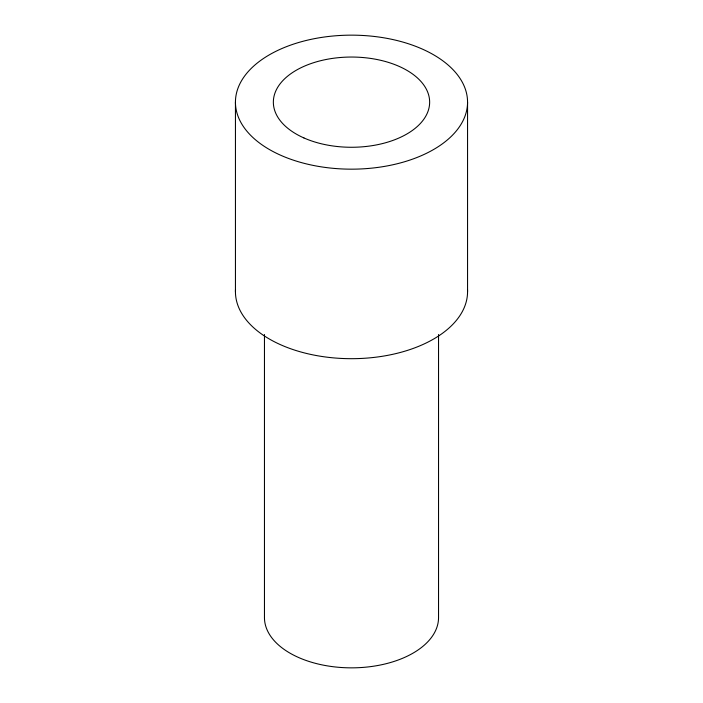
<?xml version="1.0" encoding="UTF-8"?>
<svg xmlns="http://www.w3.org/2000/svg" width="703" height="703" viewBox="0 0 703 703"><rect width="100%" height="100%" fill="white"/><g stroke="black" fill="none" stroke-linecap="round" stroke-linejoin="round"><path stroke-width="1.05" d="M467.557 102.155A116.057 67.005 0 0 1 293.467 160.187A116.057 67.005 0 0 1 293.467 44.131A116.057 67.005 0 0 1 467.557 102.155L467.557 291.683M438.54 334.479L438.54 617.594A87.04 50.256 0 0 1 351.5 667.85A87.04 50.256 0 0 1 264.46 617.594L264.46 334.479M235.443 102.155L235.443 291.683M467.504 289.636A116.057 67.005 0 0 1 351.5 358.688A116.057 67.005 0 0 1 235.496 289.636M303.924 137.946A78.147 45.115 0 0 0 428.979 108.042A78.147 45.115 0 0 0 321.596 60.476A78.147 45.115 0 0 0 303.924 137.946"/></g></svg>
